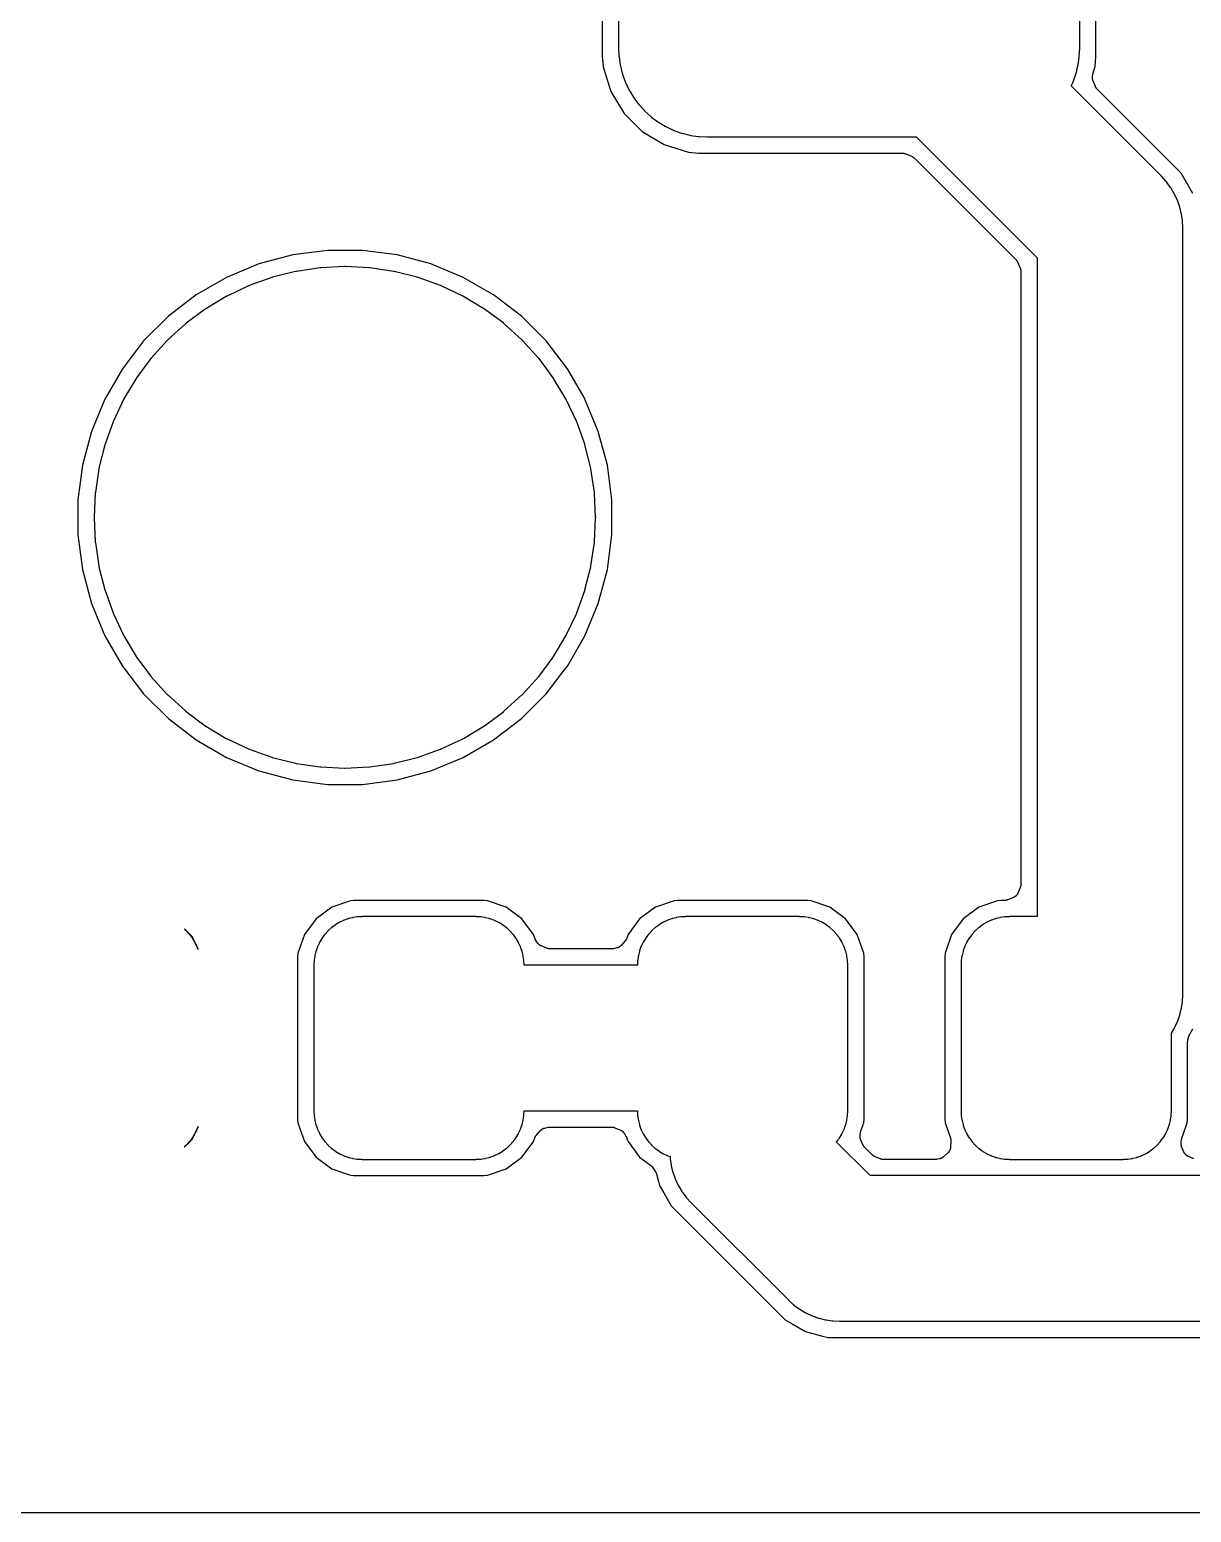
# Model space of a CAD drawing. Header units: metres. Extents: x 95.8 to 136.2, y -96.2 to -61.8.
# Drawn here: x 103.05 to 110.23, y -96.15 to -86.99 of the extents above; entities that cross this region are included whole.
import ezdxf

# ---------------------------------------------------------------- set-up
doc = ezdxf.new("R2010")
doc.units = ezdxf.units.M

msp = doc.modelspace()

# ---------------------------------------------------------------- linework, layer by layer
for points in [[(106.5911, -86.0442), (106.5911, -87.1528), (106.5944, -87.1891), (106.5968, -87.2159), (106.644, -87.3674), (106.7258, -87.5026), (106.8375, -87.6143), (106.9727, -87.696), (107.1242, -87.7433), (107.1873, -87.749), (108.4476, -87.749), (108.4488, -87.749), (108.45, -87.7491), (108.4512, -87.7491), (108.4525, -87.7492), (108.4537, -87.7494), (108.4549, -87.7495), (108.4561, -87.7497), (108.4573, -87.75), (108.4585, -87.7502), (108.4597, -87.7505), (108.4609, -87.7508), (108.4621, -87.7512), (108.4633, -87.7515), (108.4644, -87.7519), (108.4656, -87.7524), (108.4667, -87.7528), (108.5014, -87.7672), (108.5025, -87.7676), (108.5036, -87.7682), (108.5047, -87.7687), (108.5058, -87.7693), (108.5069, -87.7698), (108.5079, -87.7705), (108.509, -87.7711), (108.51, -87.7718), (108.511, -87.7725), (108.512, -87.7732), (108.513, -87.7739), (108.5139, -87.7747), (108.5149, -87.7755), (108.5158, -87.7763), (108.5167, -87.7771), (108.5176, -87.778), (109.1485, -88.4089), (109.1494, -88.4098), (109.1502, -88.4107), (109.151, -88.4116), (109.1518, -88.4126), (109.1526, -88.4135), (109.1533, -88.4145), (109.154, -88.4155), (109.1547, -88.4165), (109.1554, -88.4175), (109.156, -88.4186), (109.1567, -88.4196), (109.1572, -88.4207), (109.1578, -88.4218), (109.1583, -88.4229), (109.1589, -88.424), (109.1593, -88.4251), (109.1737, -88.4598), (109.1741, -88.4609), (109.1746, -88.4621), (109.175, -88.4632), (109.1753, -88.4644), (109.1757, -88.4656), (109.176, -88.4668), (109.1763, -88.468), (109.1765, -88.4692), (109.1768, -88.4704), (109.177, -88.4716), (109.1771, -88.4728), (109.1773, -88.474), (109.1774, -88.4753), (109.1774, -88.4765), (109.1775, -88.4777), (109.1775, -88.4789), (109.1775, -92.2685), (109.1775, -92.2697), (109.1774, -92.271), (109.1774, -92.2722), (109.1773, -92.2734), (109.1771, -92.2746), (109.177, -92.2758), (109.1768, -92.277), (109.1765, -92.2783), (109.1763, -92.2795), (109.176, -92.2806), (109.1757, -92.2818), (109.1753, -92.283), (109.175, -92.2842), (109.1746, -92.2853), (109.1741, -92.2865), (109.1737, -92.2876), (109.1593, -92.3223), (109.1589, -92.3234), (109.1583, -92.3245), (109.1578, -92.3256), (109.1572, -92.3267), (109.1567, -92.3278), (109.156, -92.3289), (109.1554, -92.3299), (109.1547, -92.3309), (109.154, -92.3319), (109.1533, -92.3329), (109.1526, -92.3339), (109.1518, -92.3349), (109.151, -92.3358), (109.1502, -92.3367), (109.1494, -92.3376), (109.1485, -92.3385), (109.1476, -92.3394), (109.1467, -92.3402), (109.1458, -92.341), (109.1449, -92.3418), (109.1439, -92.3426), (109.1429, -92.3433), (109.1419, -92.344), (109.1409, -92.3447), (109.1399, -92.3454), (109.1389, -92.346), (109.1378, -92.3467), (109.1367, -92.3472), (109.1356, -92.3478), (109.1345, -92.3483), (109.1334, -92.3489), (109.1323, -92.3493), (109.0976, -92.3637), (109.0965, -92.3641), (109.0953, -92.3646), (109.0942, -92.365), (109.093, -92.3653), (109.0918, -92.3657), (109.0906, -92.366), (109.0895, -92.3663), (109.0883, -92.3665), (109.087, -92.3668), (109.0858, -92.367), (109.0846, -92.3671), (109.0834, -92.3673), (109.0822, -92.3674), (109.081, -92.3674), (109.0797, -92.3675), (109.0785, -92.3675), (109.0561, -92.3675), (109.0341, -92.3696), (108.9187, -92.4099), (108.8216, -92.4816), (108.7499, -92.5787), (108.7096, -92.694), (108.7075, -92.7161), (108.7075, -93.7199), (108.7096, -93.7419), (108.7428, -93.8368), (108.7431, -93.838), (108.7435, -93.8391), (108.7438, -93.8403), (108.7441, -93.8415), (108.7444, -93.8427), (108.7447, -93.8439), (108.7449, -93.8451), (108.7451, -93.8463), (108.7452, -93.8475), (108.7454, -93.8488), (108.7454, -93.85), (108.7455, -93.8512), (108.7456, -93.8524), (108.7456, -93.8537), (108.7455, -93.8549), (108.7455, -93.8561), (108.7434, -93.8936), (108.7433, -93.8948), (108.7432, -93.896), (108.743, -93.8972), (108.7429, -93.8984), (108.7427, -93.8997), (108.7424, -93.9009), (108.7422, -93.9021), (108.7419, -93.9032), (108.7416, -93.9044), (108.7412, -93.9056), (108.7408, -93.9068), (108.7404, -93.9079), (108.74, -93.9091), (108.7395, -93.9102), (108.739, -93.9113), (108.7385, -93.9125), (108.738, -93.9136), (108.7374, -93.9146), (108.7368, -93.9157), (108.7362, -93.9168), (108.7355, -93.9178), (108.7348, -93.9188), (108.7341, -93.9198), (108.7334, -93.9208), (108.7327, -93.9218), (108.7319, -93.9227), (108.7311, -93.9237), (108.7303, -93.9246), (108.7294, -93.9255), (108.7286, -93.9264), (108.7277, -93.9272), (108.7268, -93.928), (108.6988, -93.953), (108.6979, -93.9538), (108.697, -93.9546), (108.696, -93.9554), (108.695, -93.9561), (108.694, -93.9568), (108.693, -93.9575), (108.692, -93.9582), (108.691, -93.9588), (108.6899, -93.9594), (108.6888, -93.96), (108.6877, -93.9605), (108.6866, -93.9611), (108.6855, -93.9616), (108.6844, -93.962), (108.6833, -93.9625), (108.6821, -93.9629), (108.681, -93.9633), (108.6798, -93.9637), (108.6786, -93.964), (108.6775, -93.9643), (108.6763, -93.9646), (108.6751, -93.9648), (108.6739, -93.965), (108.6577, -93.9678), (108.6565, -93.968), (108.6553, -93.9681), (108.6541, -93.9683), (108.6529, -93.9684), (108.6517, -93.9684), (108.6505, -93.9685), (108.6493, -93.9685), (108.328, -93.9685), (108.3268, -93.9685), (108.3256, -93.9684), (108.3244, -93.9684), (108.3231, -93.9683), (108.3219, -93.9681), (108.3207, -93.968), (108.3195, -93.9678), (108.3183, -93.9675), (108.3171, -93.9673), (108.3159, -93.967), (108.3147, -93.9667), (108.3135, -93.9663), (108.3123, -93.966), (108.3112, -93.9656), (108.31, -93.9651), (108.3089, -93.9647), (108.2742, -93.9503), (108.2731, -93.9499), (108.272, -93.9493), (108.2709, -93.9488), (108.2698, -93.9482), (108.2687, -93.9477), (108.2677, -93.947), (108.2666, -93.9464), (108.2656, -93.9457), (108.2646, -93.945), (108.2636, -93.9443), (108.2626, -93.9436), (108.2617, -93.9428), (108.2607, -93.942), (108.2598, -93.9412), (108.2589, -93.9404), (108.258, -93.9395), (108.2126, -93.8941), (108.2117, -93.8932), (108.2109, -93.8923), (108.2101, -93.8914), (108.2093, -93.8904), (108.2085, -93.8895), (108.2078, -93.8885), (108.2071, -93.8875), (108.2064, -93.8865), (108.2057, -93.8855), (108.2051, -93.8844), (108.2044, -93.8834), (108.2038, -93.8823), (108.2033, -93.8812), (108.2027, -93.8801), (108.2022, -93.879), (108.2017, -93.8778), (108.1874, -93.8432), (108.1869, -93.8421), (108.1865, -93.8409), (108.1861, -93.8398), (108.1858, -93.8386), (108.1854, -93.8374), (108.1851, -93.8363), (108.1848, -93.8351), (108.1846, -93.8339), (108.1843, -93.8327), (108.1841, -93.8315), (108.184, -93.8303), (108.1838, -93.829), (108.1837, -93.8278), (108.1837, -93.8266), (108.1836, -93.8254), (108.1836, -93.8242), (108.1836, -93.823), (108.1836, -93.8217), (108.1837, -93.8205), (108.1838, -93.8193), (108.1839, -93.8181), (108.1841, -93.8169), (108.1843, -93.8157), (108.187, -93.7995), (108.1873, -93.7983), (108.1875, -93.7971), (108.1878, -93.796), (108.1881, -93.7948), (108.1884, -93.7936), (108.1888, -93.7925), (108.1891, -93.7914), (108.2064, -93.742), (108.2085, -93.7199), (108.2085, -92.7161), (108.2064, -92.6941), (108.1661, -92.5787), (108.0944, -92.4816), (107.9973, -92.4099), (107.8819, -92.3696), (107.8599, -92.3675), (107.0561, -92.3675), (107.0341, -92.3696), (106.9187, -92.4099), (106.8216, -92.4816), (106.7499, -92.5787), (106.7421, -92.6012), (106.7416, -92.6024), (106.7412, -92.6035), (106.7407, -92.6046), (106.7402, -92.6057), (106.7397, -92.6068), (106.7391, -92.6079), (106.7385, -92.609), (106.7379, -92.6101), (106.7373, -92.6111), (106.7366, -92.6122), (106.7359, -92.6132), (106.7352, -92.6142), (106.7345, -92.6152), (106.7337, -92.6161), (106.733, -92.6171), (106.7321, -92.618), (106.7072, -92.646), (106.7063, -92.6469), (106.7055, -92.6478), (106.7046, -92.6486), (106.7037, -92.6495), (106.7028, -92.6503), (106.7018, -92.6511), (106.7009, -92.6519), (106.6999, -92.6526), (106.6989, -92.6534), (106.6979, -92.6541), (106.6969, -92.6547), (106.6958, -92.6554), (106.6947, -92.656), (106.6937, -92.6566), (106.6926, -92.6572), (106.6915, -92.6577), (106.6903, -92.6583), (106.6892, -92.6588), (106.6881, -92.6592), (106.6869, -92.6597), (106.6858, -92.6601), (106.6846, -92.6604), (106.6834, -92.6608), (106.6822, -92.6611), (106.681, -92.6614), (106.6597, -92.6662), (106.6585, -92.6665), (106.6573, -92.6667), (106.6561, -92.6669), (106.6548, -92.6671), (106.6536, -92.6673), (106.6523, -92.6674), (106.6511, -92.6674), (106.6499, -92.6675), (106.6486, -92.6675), (106.2674, -92.6675), (106.2662, -92.6675), (106.2649, -92.6674), (106.2637, -92.6674), (106.2625, -92.6673), (106.2613, -92.6671), (106.2601, -92.667), (106.2588, -92.6668), (106.2576, -92.6665), (106.2564, -92.6663), (106.2552, -92.666), (106.2541, -92.6657), (106.2529, -92.6653), (106.2517, -92.665), (106.2505, -92.6646), (106.2494, -92.6641), (106.2483, -92.6637), (106.2136, -92.6493), (106.2125, -92.6489), (106.2113, -92.6483), (106.2102, -92.6478), (106.2091, -92.6472), (106.2081, -92.6466), (106.207, -92.646), (106.2059, -92.6454), (106.2049, -92.6447), (106.2039, -92.644), (106.2029, -92.6433), (106.2019, -92.6425), (106.201, -92.6417), (106.2, -92.6409), (106.1991, -92.6401), (106.1982, -92.6393), (106.1973, -92.6384), (106.1964, -92.6375), (106.1956, -92.6366), (106.1948, -92.6357), (106.194, -92.6348), (106.1932, -92.6338), (106.1925, -92.6328), (106.1918, -92.6318), (106.1911, -92.6308), (106.1904, -92.6298), (106.1788, -92.6113), (106.1782, -92.6102), (106.1775, -92.6091), (106.1769, -92.608), (106.1764, -92.6069), (106.1758, -92.6058), (106.1753, -92.6047), (106.1748, -92.6035), (106.1744, -92.6024), (106.1739, -92.6012), (106.1661, -92.5787), (106.0944, -92.4816), (105.9973, -92.4099), (105.8819, -92.3696), (105.8599, -92.3675), (105.0561, -92.3675), (105.0341, -92.3696), (104.9187, -92.4099), (104.8216, -92.4816), (104.7499, -92.5787), (104.7096, -92.694), (104.7075, -92.7161)], [(110.241, -87.9974), (110.1685, -87.8719), (109.6493, -87.3526), (109.6484, -87.3518), (109.6476, -87.3509), (109.6468, -87.3499), (109.646, -87.349), (109.6452, -87.348), (109.6445, -87.3471), (109.6437, -87.3461), (109.643, -87.3451), (109.6424, -87.344), (109.6417, -87.343), (109.6411, -87.3419), (109.6405, -87.3409), (109.64, -87.3398), (109.6394, -87.3387), (109.6389, -87.3375), (109.6384, -87.3364), (109.6241, -87.3018), (109.6236, -87.3006), (109.6232, -87.2995), (109.6228, -87.2983), (109.6224, -87.2971), (109.6221, -87.2959), (109.6218, -87.2947), (109.6215, -87.2935), (109.6212, -87.2923), (109.621, -87.2911), (109.6208, -87.2899), (109.6206, -87.2887), (109.6205, -87.2874), (109.6204, -87.2862), (109.6203, -87.285), (109.6203, -87.2837), (109.6203, -87.2825), (109.6203, -87.2813), (109.6203, -87.28), (109.6204, -87.2788), (109.6205, -87.2776), (109.6207, -87.2763), (109.6208, -87.2751), (109.6231, -87.2605), (109.6233, -87.2593), (109.6235, -87.2581), (109.6238, -87.2568), (109.6241, -87.2556), (109.6244, -87.2544), (109.6247, -87.2532), (109.6357, -87.2182), (109.6364, -87.2159), (109.6421, -87.1528), (109.6421, -86.0442)], [(106.6916, -86.0985), (106.6916, -87.0985), (106.6916, -87.0997), (106.6917, -87.101), (106.6941, -87.15), (106.6941, -87.1512), (106.6942, -87.1524), (106.6944, -87.1536), (106.6945, -87.1548)], [(106.6945, -87.1548), (106.7017, -87.2034), (106.7019, -87.2046), (106.7022, -87.2058), (106.7024, -87.207), (106.7027, -87.2082), (106.7146, -87.2558), (106.7149, -87.257), (106.7153, -87.2582), (106.7157, -87.2593), (106.7161, -87.2605), (106.7326, -87.3067), (106.733, -87.3078), (106.7335, -87.309), (106.7339, -87.3101), (106.7345, -87.3112), (106.7554, -87.3556), (106.756, -87.3567), (106.7565, -87.3578), (106.7571, -87.3588), (106.7578, -87.3599), (106.783, -87.402), (106.7836, -87.403), (106.7843, -87.4041), (106.785, -87.4051), (106.7857, -87.4061), (106.8149, -87.4455), (106.8157, -87.4465), (106.8164, -87.4474), (106.8172, -87.4484), (106.818, -87.4493), (106.851, -87.4856), (106.8518, -87.4865), (106.8527, -87.4874), (106.8536, -87.4883), (106.8545, -87.4891), (106.8908, -87.5221), (106.8917, -87.5229), (106.8927, -87.5237), (106.8936, -87.5244), (106.8946, -87.5252), (106.934, -87.5544), (106.935, -87.5551), (106.936, -87.5558), (106.9371, -87.5565), (106.9381, -87.5571), (106.9802, -87.5823), (106.9813, -87.583), (106.9823, -87.5836), (106.9834, -87.5841), (106.9845, -87.5847), (107.0289, -87.6056), (107.03, -87.6062), (107.0311, -87.6066), (107.0323, -87.6071), (107.0334, -87.6075), (107.0796, -87.624), (107.0808, -87.6244), (107.0819, -87.6248), (107.0831, -87.6252), (107.0843, -87.6255), (107.1319, -87.6374), (107.1331, -87.6377), (107.1343, -87.6379), (107.1355, -87.6382), (107.1367, -87.6384), (107.1853, -87.6456), (107.1865, -87.6457), (107.1877, -87.6459), (107.1889, -87.646), (107.1901, -87.646), (107.2391, -87.6484), (107.2404, -87.6485), (107.2416, -87.6485), (108.5299, -87.6485), (109.2778, -88.3964), (109.2778, -92.468), (109.108, -92.468), (109.1068, -92.468), (109.1055, -92.4681), (109.081, -92.4693), (109.0798, -92.4693), (109.0786, -92.4694), (109.0774, -92.4696), (109.0762, -92.4697), (109.0519, -92.4733), (109.0507, -92.4735), (109.0495, -92.4738), (109.0483, -92.474), (109.0471, -92.4743), (109.0233, -92.4803), (109.0221, -92.4806), (109.0209, -92.4809), (109.0197, -92.4813), (109.0186, -92.4817), (108.9955, -92.49), (108.9943, -92.4904), (108.9932, -92.4908), (108.9921, -92.4913), (108.991, -92.4918), (108.9688, -92.5023), (108.9677, -92.5029), (108.9666, -92.5034), (108.9655, -92.504), (108.9644, -92.5046), (108.9434, -92.5172), (108.9424, -92.5179), (108.9413, -92.5186), (108.9403, -92.5193), (108.9393, -92.52), (108.9196, -92.5346), (108.9186, -92.5353), (108.9177, -92.5361), (108.9167, -92.5369), (108.9158, -92.5377), (108.8976, -92.5542), (108.8967, -92.555), (108.8959, -92.5559), (108.895, -92.5567), (108.8942, -92.5576), (108.8777, -92.5758), (108.8769, -92.5767), (108.8761, -92.5777), (108.8753, -92.5786), (108.8746, -92.5796), (108.86, -92.5993), (108.8593, -92.6003), (108.8586, -92.6013), (108.8579, -92.6024), (108.8572, -92.6034), (108.8446, -92.6244), (108.844, -92.6255), (108.8434, -92.6266), (108.8429, -92.6277), (108.8423, -92.6288), (108.8318, -92.651), (108.8313, -92.6521), (108.8308, -92.6532), (108.8304, -92.6543), (108.83, -92.6555), (108.8217, -92.6786), (108.8213, -92.6797), (108.8209, -92.6809), (108.8206, -92.6821), (108.8203, -92.6833), (108.8143, -92.7071), (108.814, -92.7083), (108.8138, -92.7095), (108.8135, -92.7107), (108.8133, -92.7119), (108.8097, -92.7362), (108.8096, -92.7374), (108.8094, -92.7386), (108.8093, -92.7398), (108.8093, -92.741), (108.8081, -92.7655), (108.808, -92.7668), (108.808, -92.768), (108.808, -93.668), (108.808, -93.6692), (108.8081, -93.6705), (108.8093, -93.695), (108.8093, -93.6962), (108.8094, -93.6974), (108.8096, -93.6986), (108.8097, -93.6998), (108.8133, -93.7241), (108.8135, -93.7253), (108.8138, -93.7265), (108.814, -93.7277), (108.8143, -93.7289), (108.8203, -93.7527), (108.8206, -93.7539), (108.8209, -93.7551), (108.8213, -93.7563), (108.8217, -93.7574), (108.83, -93.7805), (108.8304, -93.7817), (108.8308, -93.7828), (108.8313, -93.7839), (108.8318, -93.785), (108.8423, -93.8072), (108.8429, -93.8083), (108.8434, -93.8094), (108.844, -93.8105), (108.8446, -93.8116), (108.8572, -93.8326), (108.8579, -93.8336), (108.8586, -93.8347), (108.8593, -93.8357), (108.86, -93.8367), (108.8746, -93.8564), (108.8753, -93.8574), (108.8761, -93.8583), (108.8769, -93.8593), (108.8777, -93.8602), (108.8942, -93.8784), (108.895, -93.8793), (108.8959, -93.8801), (108.8967, -93.881), (108.8976, -93.8818), (108.9158, -93.8983), (108.9167, -93.8991), (108.9177, -93.8999), (108.9186, -93.9007), (108.9196, -93.9014), (108.9393, -93.916), (108.9403, -93.9167), (108.9413, -93.9174), (108.9424, -93.9181), (108.9434, -93.9188), (108.9644, -93.9314), (108.9655, -93.932), (108.9666, -93.9326), (108.9677, -93.9331), (108.9688, -93.9337), (108.991, -93.9442), (108.9921, -93.9447), (108.9932, -93.9452), (108.9943, -93.9456), (108.9955, -93.946), (109.0186, -93.9543), (109.0197, -93.9547), (109.0209, -93.9551), (109.0221, -93.9554), (109.0233, -93.9557), (109.0471, -93.9617), (109.0483, -93.962), (109.0495, -93.9622), (109.0507, -93.9625), (109.0519, -93.9627), (109.0762, -93.9663), (109.0774, -93.9664), (109.0786, -93.9666), (109.0798, -93.9667), (109.081, -93.9667), (109.1055, -93.9679), (109.1068, -93.968), (109.108, -93.968), (109.808, -93.968), (109.8092, -93.968), (109.8105, -93.9679), (109.835, -93.9667), (109.8362, -93.9667), (109.8374, -93.9666), (109.8386, -93.9664), (109.8398, -93.9663), (109.8641, -93.9627), (109.8653, -93.9625), (109.8665, -93.9622), (109.8677, -93.962), (109.8689, -93.9617), (109.8927, -93.9557), (109.8939, -93.9554), (109.8951, -93.9551), (109.8963, -93.9547), (109.8974, -93.9543), (109.9205, -93.946), (109.9217, -93.9456), (109.9228, -93.9452), (109.9239, -93.9447), (109.925, -93.9442), (109.9472, -93.9337), (109.9483, -93.9331), (109.9494, -93.9326), (109.9505, -93.932), (109.9516, -93.9314), (109.9726, -93.9188), (109.9736, -93.9181), (109.9747, -93.9174), (109.9757, -93.9167), (109.9767, -93.916), (109.9964, -93.9014), (109.9974, -93.9007), (109.9983, -93.8999), (109.9993, -93.8991), (110.0002, -93.8983), (110.0184, -93.8818), (110.0193, -93.881), (110.0201, -93.8801), (110.021, -93.8793), (110.0218, -93.8784), (110.0383, -93.8602), (110.0391, -93.8593), (110.0399, -93.8583), (110.0407, -93.8574), (110.0414, -93.8564), (110.056, -93.8367), (110.0567, -93.8357), (110.0574, -93.8347), (110.0581, -93.8336), (110.0588, -93.8326), (110.0714, -93.8116), (110.072, -93.8105), (110.0726, -93.8094), (110.0731, -93.8083), (110.0737, -93.8072), (110.0842, -93.785), (110.0847, -93.7839), (110.0852, -93.7828), (110.0856, -93.7817), (110.086, -93.7805), (110.0943, -93.7574), (110.0947, -93.7563), (110.0951, -93.7551), (110.0954, -93.7539), (110.0957, -93.7527), (110.1017, -93.7289), (110.102, -93.7277), (110.1022, -93.7265), (110.1025, -93.7253), (110.1027, -93.7241), (110.1063, -93.6998), (110.1064, -93.6986), (110.1066, -93.6974), (110.1067, -93.6962), (110.1067, -93.695), (110.1079, -93.6705), (110.108, -93.6692), (110.108, -93.668), (110.108, -93.1888), (110.1238, -93.1624), (110.1244, -93.1613), (110.125, -93.1602), (110.1256, -93.1591), (110.1261, -93.158), (110.1429, -93.1225), (110.1434, -93.1214), (110.1439, -93.1203), (110.1444, -93.1191), (110.1448, -93.118), (110.158, -93.081), (110.1584, -93.0799), (110.1588, -93.0787), (110.1592, -93.0775), (110.1595, -93.0763), (110.169, -93.0382), (110.1693, -93.037), (110.1695, -93.0358), (110.1698, -93.0346), (110.17, -93.0334), (110.1757, -92.9946), (110.1759, -92.9933), (110.176, -92.9921), (110.1761, -92.9909), (110.1762, -92.9897), (110.1781, -92.9505), (110.1782, -92.9492), (110.1782, -92.948), (110.1782, -88.2099), (110.1782, -88.2087), (110.1781, -88.2074), (110.1762, -88.1682), (110.1761, -88.167), (110.176, -88.1658), (110.1759, -88.1646), (110.1757, -88.1633), (110.17, -88.1245), (110.1698, -88.1233), (110.1695, -88.1221), (110.1693, -88.1209), (110.169, -88.1197), (110.1595, -88.0816), (110.1592, -88.0804), (110.1588, -88.0792), (110.1584, -88.078), (110.158, -88.0769), (110.1448, -88.0399), (110.1444, -88.0388), (110.1439, -88.0376), (110.1434, -88.0365), (110.1429, -88.0354), (110.1261, -87.9999), (110.1256, -87.9988), (110.125, -87.9977), (110.1244, -87.9966), (110.1238, -87.9955), (110.1036, -87.9619), (110.103, -87.9608), (110.1023, -87.9598), (110.1016, -87.9588), (110.1009, -87.9578), (110.0775, -87.9262), (110.0768, -87.9253), (110.076, -87.9243), (110.0752, -87.9234), (110.0744, -87.9224), (110.048, -87.8933), (110.0472, -87.8924), (110.0463, -87.8916), (109.4882, -87.3334), (109.4987, -87.3112), (109.4993, -87.3101), (109.4997, -87.309), (109.5002, -87.3078), (109.5006, -87.3067), (109.5171, -87.2605), (109.5175, -87.2593), (109.5179, -87.2582), (109.5183, -87.257), (109.5186, -87.2558), (109.5305, -87.2082), (109.5308, -87.207), (109.531, -87.2058), (109.5313, -87.2046), (109.5315, -87.2034), (109.5387, -87.1548), (109.5388, -87.1536), (109.539, -87.1524), (109.5391, -87.1512), (109.5391, -87.15), (109.5415, -87.101), (109.5416, -87.0997), (109.5416, -87.0985), (109.5416, -86.0985)], [(103.3495, -89.8918), (103.3495, -90.1082), (103.3777, -90.3227), (103.4337, -90.5317), (103.5165, -90.7316), (103.6247, -90.9189), (103.7564, -91.0906), (103.9094, -91.2436), (104.0811, -91.3753), (104.2684, -91.4835), (104.4683, -91.5663), (104.6773, -91.6223), (104.8918, -91.6505), (105.1082, -91.6505), (105.3227, -91.6223), (105.5317, -91.5663), (105.7316, -91.4835), (105.9189, -91.3753), (106.0906, -91.2436), (106.2436, -91.0906), (106.3425, -90.9616), (106.3753, -90.919), (106.4835, -90.7316), (106.5663, -90.5317), (106.6223, -90.3227), (106.6505, -90.1082), (106.6505, -89.8918), (106.6223, -89.6773), (106.5663, -89.4683), (106.4835, -89.2684), (106.4779, -89.2588), (106.3897, -89.1061), (106.3753, -89.0811), (106.2436, -88.9094), (106.0906, -88.7564), (105.9189, -88.6247), (105.7316, -88.5165), (105.5317, -88.4337), (105.3227, -88.3777), (105.1082, -88.3495), (104.8918, -88.3495), (104.6773, -88.3777), (104.4683, -88.4337), (104.2684, -88.5165), (104.0811, -88.6247), (103.9094, -88.7564), (103.7564, -88.9094), (103.6247, -89.0811), (103.5165, -89.2684), (103.4337, -89.4683), (103.3777, -89.6773), (103.3495, -89.8918)], [(103.4578, -90.1544), (103.4794, -90.3), (103.4796, -90.3012), (103.4798, -90.3024), (103.48, -90.3036), (103.4803, -90.3048), (103.5161, -90.4476), (103.5164, -90.4488), (103.5167, -90.4499), (103.5171, -90.4511), (103.5175, -90.4523), (103.5671, -90.5909), (103.5675, -90.592), (103.568, -90.5932), (103.5685, -90.5943), (103.569, -90.5954), (103.6319, -90.7285), (103.6325, -90.7296), (103.633, -90.7307), (103.6336, -90.7317), (103.6342, -90.7328), (103.7099, -90.8591), (103.7106, -90.8601), (103.7112, -90.8611), (103.7119, -90.8621), (103.7126, -90.8631), (103.8003, -90.9814), (103.8011, -90.9824), (103.8018, -90.9833), (103.8026, -90.9842), (103.8034, -90.9852), (103.9023, -91.0942), (103.9031, -91.0951), (103.904, -91.096), (103.9049, -91.0969), (103.9058, -91.0977), (104.0148, -91.1966), (104.0158, -91.1974), (104.0167, -91.1982), (104.0176, -91.1989), (104.0186, -91.1997), (104.1369, -91.2874), (104.1379, -91.2881), (104.1389, -91.2888), (104.1399, -91.2894), (104.1409, -91.2901), (104.2672, -91.3658), (104.2683, -91.3664), (104.2693, -91.367), (104.2704, -91.3675), (104.2715, -91.3681), (104.4046, -91.431), (104.4057, -91.4315), (104.4068, -91.432), (104.408, -91.4325), (104.4091, -91.4329), (104.5477, -91.4825), (104.5489, -91.4829), (104.5501, -91.4833), (104.5512, -91.4836), (104.5524, -91.4839), (104.6952, -91.5197), (104.6964, -91.52), (104.6976, -91.5202), (104.6988, -91.5204), (104.7, -91.5206), (104.8456, -91.5422), (104.8469, -91.5424), (104.8481, -91.5425), (104.8493, -91.5426), (104.8505, -91.5427), (104.9975, -91.5499), (104.9988, -91.55), (105, -91.55), (105.0012, -91.55), (105.0025, -91.5499), (105.1495, -91.5427), (105.1507, -91.5426), (105.1519, -91.5425), (105.1531, -91.5424), (105.1544, -91.5422), (105.3, -91.5206), (105.3012, -91.5204), (105.3024, -91.5202), (105.3036, -91.52), (105.3048, -91.5197), (105.4476, -91.4839), (105.4488, -91.4836), (105.4499, -91.4833), (105.4511, -91.4829), (105.4523, -91.4825), (105.5909, -91.4329), (105.592, -91.4325), (105.5932, -91.432), (105.5943, -91.4315), (105.5954, -91.431), (105.7285, -91.3681), (105.7296, -91.3675), (105.7307, -91.367), (105.7317, -91.3664), (105.7328, -91.3658), (105.8591, -91.2901), (105.8601, -91.2894), (105.8611, -91.2888), (105.8621, -91.2881), (105.8631, -91.2874), (105.9814, -91.1997), (105.9824, -91.1989), (105.9833, -91.1982), (105.9842, -91.1974), (105.9852, -91.1966), (106.0942, -91.0977), (106.0951, -91.0969), (106.096, -91.096), (106.0969, -91.0951), (106.0977, -91.0942), (106.1966, -90.9852), (106.1974, -90.9842), (106.1982, -90.9833), (106.1989, -90.9824), (106.1997, -90.9814), (106.2874, -90.8631), (106.2881, -90.8621), (106.2888, -90.8611), (106.2894, -90.8601), (106.2901, -90.8591), (106.3658, -90.7328), (106.3664, -90.7317), (106.367, -90.7307), (106.3675, -90.7296), (106.3681, -90.7285), (106.431, -90.5954), (106.4315, -90.5943), (106.432, -90.5932), (106.4325, -90.592), (106.4329, -90.5909), (106.4825, -90.4523), (106.4829, -90.4511), (106.4833, -90.4499), (106.4836, -90.4488), (106.4839, -90.4476), (106.5197, -90.3048), (106.52, -90.3036), (106.5202, -90.3024), (106.5204, -90.3012), (106.5206, -90.3), (106.5422, -90.1544), (106.5424, -90.1531), (106.5425, -90.1519), (106.5426, -90.1507), (106.5427, -90.1495), (106.5499, -90.0025), (106.55, -90.0012), (106.55, -90), (106.55, -89.9988), (106.5499, -89.9975), (106.5427, -89.8505), (106.5426, -89.8493), (106.5425, -89.8481), (106.5424, -89.8469), (106.5422, -89.8456), (106.5206, -89.7), (106.5204, -89.6988), (106.5202, -89.6976), (106.52, -89.6964), (106.5197, -89.6952), (106.4839, -89.5524), (106.4836, -89.5512), (106.4833, -89.5501), (106.4829, -89.5489), (106.4825, -89.5477), (106.4329, -89.4091), (106.4325, -89.408), (106.432, -89.4068), (106.4315, -89.4057), (106.431, -89.4046), (106.3681, -89.2715), (106.3675, -89.2704), (106.367, -89.2693), (106.3664, -89.2683), (106.3658, -89.2672), (106.2901, -89.1409), (106.2894, -89.1399), (106.2888, -89.1389), (106.2881, -89.1379), (106.2874, -89.1369), (106.1997, -89.0186), (106.1989, -89.0176), (106.1982, -89.0167), (106.1974, -89.0158), (106.1966, -89.0148), (106.0977, -88.9058), (106.0969, -88.9049), (106.096, -88.904), (106.0951, -88.9031), (106.0942, -88.9023), (105.9852, -88.8034), (105.9842, -88.8026), (105.9833, -88.8018), (105.9824, -88.8011), (105.9814, -88.8003), (105.8631, -88.7126), (105.8621, -88.7119), (105.8611, -88.7112), (105.8601, -88.7106), (105.8591, -88.7099), (105.7328, -88.6342), (105.7317, -88.6336), (105.7307, -88.633), (105.7296, -88.6325), (105.7285, -88.6319), (105.5954, -88.569), (105.5943, -88.5685), (105.5932, -88.568), (105.592, -88.5675), (105.5909, -88.5671), (105.4523, -88.5175), (105.4511, -88.5171), (105.4499, -88.5167), (105.4488, -88.5164), (105.4476, -88.5161), (105.3048, -88.4803), (105.3036, -88.48), (105.3024, -88.4798), (105.3012, -88.4796), (105.3, -88.4794), (105.1544, -88.4578), (105.1531, -88.4576), (105.1519, -88.4575), (105.1507, -88.4574), (105.1495, -88.4573), (105.0025, -88.4501), (105.0012, -88.45), (105, -88.45), (104.9988, -88.45), (104.9975, -88.4501), (104.8505, -88.4573), (104.8493, -88.4574), (104.8481, -88.4575), (104.8469, -88.4576), (104.8456, -88.4578), (104.7, -88.4794), (104.6988, -88.4796), (104.6976, -88.4798), (104.6964, -88.48), (104.6952, -88.4803), (104.5524, -88.5161), (104.5512, -88.5164), (104.5501, -88.5167), (104.5489, -88.5171), (104.5477, -88.5175), (104.4091, -88.5671), (104.408, -88.5675), (104.4068, -88.568), (104.4057, -88.5685), (104.4046, -88.569), (104.2715, -88.6319), (104.2704, -88.6325), (104.2693, -88.633), (104.2683, -88.6336), (104.2672, -88.6342), (104.1409, -88.7099), (104.1399, -88.7106), (104.1389, -88.7112), (104.1379, -88.7119), (104.1369, -88.7126), (104.0186, -88.8003), (104.0176, -88.8011), (104.0167, -88.8018), (104.0158, -88.8026), (104.0148, -88.8034), (103.9058, -88.9023), (103.9049, -88.9031), (103.904, -88.904), (103.9031, -88.9049), (103.9023, -88.9058), (103.8034, -89.0148), (103.8026, -89.0158), (103.8018, -89.0167), (103.8011, -89.0176), (103.8003, -89.0186), (103.7126, -89.1369), (103.7119, -89.1379), (103.7112, -89.1389), (103.7106, -89.1399), (103.7099, -89.1409), (103.6342, -89.2672), (103.6336, -89.2683), (103.633, -89.2693), (103.6325, -89.2704), (103.6319, -89.2715), (103.569, -89.4046), (103.5685, -89.4057), (103.568, -89.4068), (103.5675, -89.408), (103.5671, -89.4091), (103.5175, -89.5477), (103.5171, -89.5489), (103.5167, -89.5501), (103.5164, -89.5512), (103.5161, -89.5524), (103.4803, -89.6952), (103.48, -89.6964), (103.4798, -89.6976), (103.4796, -89.6988), (103.4794, -89.7), (103.4578, -89.8456), (103.4576, -89.8469), (103.4575, -89.8481), (103.4574, -89.8493), (103.4573, -89.8505), (103.4501, -89.9975), (103.45, -89.9988), (103.45, -90), (103.45, -90.0012), (103.4501, -90.0025), (103.4573, -90.1495), (103.4574, -90.1507), (103.4575, -90.1519), (103.4576, -90.1531), (103.4578, -90.1544)], [(111.7965, -94.0688), (108.2455, -94.0688), (108.0376, -93.8609), (108.0383, -93.8602), (108.0391, -93.8593), (108.0399, -93.8583), (108.0407, -93.8574), (108.0414, -93.8564), (108.056, -93.8367), (108.0567, -93.8357), (108.0574, -93.8347), (108.0581, -93.8336), (108.0588, -93.8326), (108.0714, -93.8116), (108.072, -93.8105), (108.0726, -93.8094), (108.0731, -93.8083), (108.0737, -93.8072), (108.0842, -93.785), (108.0847, -93.7839), (108.0852, -93.7828), (108.0856, -93.7817), (108.086, -93.7805), (108.0943, -93.7574), (108.0947, -93.7563), (108.0951, -93.7551), (108.0954, -93.7539), (108.0957, -93.7527), (108.1017, -93.7289), (108.102, -93.7277), (108.1022, -93.7265), (108.1025, -93.7253), (108.1027, -93.7241), (108.1063, -93.6998), (108.1064, -93.6986), (108.1066, -93.6974), (108.1067, -93.6962), (108.1067, -93.695), (108.1079, -93.6705), (108.108, -93.6692), (108.108, -93.668), (108.108, -92.768), (108.108, -92.7668), (108.1079, -92.7655), (108.1067, -92.741), (108.1067, -92.7398), (108.1066, -92.7386), (108.1064, -92.7374), (108.1063, -92.7362), (108.1027, -92.7119), (108.1025, -92.7107), (108.1022, -92.7095), (108.102, -92.7083), (108.1017, -92.7071), (108.0957, -92.6833), (108.0954, -92.6821), (108.0951, -92.6809), (108.0947, -92.6797), (108.0943, -92.6786), (108.086, -92.6555), (108.0856, -92.6543), (108.0852, -92.6532), (108.0847, -92.6521), (108.0842, -92.651), (108.0737, -92.6288), (108.0731, -92.6277), (108.0726, -92.6266), (108.072, -92.6255), (108.0714, -92.6244), (108.0588, -92.6034), (108.0581, -92.6024), (108.0574, -92.6013), (108.0567, -92.6003), (108.056, -92.5993), (108.0414, -92.5796), (108.0407, -92.5786), (108.0399, -92.5777), (108.0391, -92.5767), (108.0383, -92.5758), (108.0218, -92.5576), (108.021, -92.5567), (108.0201, -92.5559), (108.0193, -92.555), (108.0184, -92.5542), (108.0002, -92.5377), (107.9993, -92.5369), (107.9983, -92.5361), (107.9974, -92.5353), (107.9964, -92.5346), (107.9767, -92.52), (107.9757, -92.5193), (107.9747, -92.5186), (107.9736, -92.5179), (107.9726, -92.5172), (107.9516, -92.5046), (107.9505, -92.504), (107.9494, -92.5034), (107.9483, -92.5029), (107.9472, -92.5023), (107.925, -92.4918), (107.9239, -92.4913), (107.9228, -92.4908), (107.9217, -92.4904), (107.9205, -92.49), (107.8974, -92.4817), (107.8963, -92.4813), (107.8951, -92.4809), (107.8939, -92.4806), (107.8927, -92.4803), (107.8689, -92.4743), (107.8677, -92.474), (107.8665, -92.4738), (107.8653, -92.4735), (107.8641, -92.4733), (107.8398, -92.4697), (107.8386, -92.4696), (107.8374, -92.4694), (107.8362, -92.4693), (107.835, -92.4693), (107.8105, -92.4681), (107.8092, -92.468), (107.808, -92.468), (107.108, -92.468), (107.1068, -92.468), (107.1055, -92.4681), (107.081, -92.4693), (107.0798, -92.4693), (107.0786, -92.4694), (107.0774, -92.4696), (107.0762, -92.4697), (107.0519, -92.4733), (107.0507, -92.4735), (107.0495, -92.4738), (107.0483, -92.474), (107.0471, -92.4743), (107.0233, -92.4803), (107.0221, -92.4806), (107.0209, -92.4809), (107.0197, -92.4813), (107.0186, -92.4817), (106.9955, -92.49), (106.9943, -92.4904), (106.9932, -92.4908), (106.9921, -92.4913), (106.991, -92.4918), (106.9688, -92.5023), (106.9677, -92.5029), (106.9666, -92.5034), (106.9655, -92.504), (106.9644, -92.5046), (106.9434, -92.5172), (106.9424, -92.5179), (106.9413, -92.5186), (106.9403, -92.5193), (106.9393, -92.52), (106.9196, -92.5346), (106.9186, -92.5353), (106.9177, -92.5361), (106.9167, -92.5369), (106.9158, -92.5377), (106.8976, -92.5542), (106.8967, -92.555), (106.8959, -92.5559), (106.895, -92.5567), (106.8942, -92.5576), (106.8777, -92.5758), (106.8769, -92.5767), (106.8761, -92.5777), (106.8753, -92.5786), (106.8746, -92.5796), (106.86, -92.5993), (106.8593, -92.6003), (106.8586, -92.6013), (106.8579, -92.6024), (106.8572, -92.6034), (106.8446, -92.6244), (106.844, -92.6255), (106.8434, -92.6266), (106.8429, -92.6277), (106.8423, -92.6288), (106.8318, -92.651), (106.8313, -92.6521), (106.8308, -92.6532), (106.8304, -92.6543), (106.83, -92.6555), (106.8217, -92.6786), (106.8213, -92.6797), (106.8209, -92.6809), (106.8206, -92.6821), (106.8203, -92.6833), (106.8143, -92.7071), (106.814, -92.7083), (106.8138, -92.7095), (106.8135, -92.7107), (106.8133, -92.7119), (106.8097, -92.7362), (106.8096, -92.7374), (106.8094, -92.7386), (106.8093, -92.7398), (106.8093, -92.741), (106.8081, -92.7655), (106.808, -92.7668), (106.808, -92.7678), (106.108, -92.7678), (106.108, -92.7668), (106.1079, -92.7655), (106.1067, -92.741), (106.1067, -92.7398), (106.1066, -92.7386), (106.1064, -92.7374), (106.1063, -92.7362), (106.1027, -92.7119), (106.1025, -92.7107), (106.1022, -92.7095), (106.102, -92.7083), (106.1017, -92.7071), (106.0957, -92.6833), (106.0954, -92.6821), (106.0951, -92.6809), (106.0947, -92.6797), (106.0943, -92.6786), (106.086, -92.6555), (106.0856, -92.6543), (106.0852, -92.6532), (106.0847, -92.6521), (106.0842, -92.651), (106.0737, -92.6288), (106.0731, -92.6277), (106.0726, -92.6266), (106.072, -92.6255), (106.0714, -92.6244), (106.0588, -92.6034), (106.0581, -92.6024), (106.0574, -92.6013), (106.0567, -92.6003), (106.056, -92.5993), (106.0414, -92.5796), (106.0407, -92.5786), (106.0399, -92.5777), (106.0391, -92.5767), (106.0383, -92.5758), (106.0218, -92.5576), (106.021, -92.5567), (106.0201, -92.5559), (106.0193, -92.555), (106.0184, -92.5542), (106.0002, -92.5377), (105.9993, -92.5369), (105.9983, -92.5361), (105.9974, -92.5353), (105.9964, -92.5346), (105.9767, -92.52), (105.9757, -92.5193), (105.9747, -92.5186), (105.9736, -92.5179), (105.9726, -92.5172), (105.9516, -92.5046), (105.9505, -92.504), (105.9494, -92.5034), (105.9483, -92.5029), (105.9472, -92.5023), (105.925, -92.4918), (105.9239, -92.4913), (105.9228, -92.4908), (105.9217, -92.4904), (105.9205, -92.49), (105.8974, -92.4817), (105.8963, -92.4813), (105.8951, -92.4809), (105.8939, -92.4806), (105.8927, -92.4803), (105.8689, -92.4743), (105.8677, -92.474), (105.8665, -92.4738), (105.8653, -92.4735), (105.8641, -92.4733), (105.8398, -92.4697), (105.8386, -92.4696), (105.8374, -92.4694), (105.8362, -92.4693), (105.835, -92.4693), (105.8105, -92.4681), (105.8092, -92.468), (105.808, -92.468), (105.108, -92.468), (105.1068, -92.468), (105.1055, -92.4681), (105.081, -92.4693), (105.0798, -92.4693), (105.0786, -92.4694), (105.0774, -92.4696), (105.0762, -92.4697), (105.0519, -92.4733), (105.0507, -92.4735), (105.0495, -92.4738), (105.0483, -92.474), (105.0471, -92.4743), (105.0233, -92.4803), (105.0221, -92.4806), (105.0209, -92.4809), (105.0197, -92.4813), (105.0186, -92.4817), (104.9955, -92.49), (104.9943, -92.4904), (104.9932, -92.4908), (104.9921, -92.4913), (104.991, -92.4918), (104.9688, -92.5023), (104.9677, -92.5029), (104.9666, -92.5034), (104.9655, -92.504), (104.9644, -92.5046), (104.9434, -92.5172), (104.9424, -92.5179), (104.9413, -92.5186), (104.9403, -92.5193), (104.9393, -92.52), (104.9196, -92.5346), (104.9186, -92.5353), (104.9177, -92.5361), (104.9167, -92.5369), (104.9158, -92.5377), (104.8976, -92.5542), (104.8967, -92.555), (104.8959, -92.5559), (104.895, -92.5567), (104.8942, -92.5576), (104.8777, -92.5758), (104.8769, -92.5767), (104.8761, -92.5777), (104.8753, -92.5786), (104.8746, -92.5796), (104.86, -92.5993), (104.8593, -92.6003), (104.8586, -92.6013), (104.8579, -92.6024), (104.8572, -92.6034), (104.8446, -92.6244), (104.844, -92.6255), (104.8434, -92.6266), (104.8429, -92.6277), (104.8423, -92.6288), (104.8318, -92.651), (104.8313, -92.6521), (104.8308, -92.6532), (104.8304, -92.6543), (104.83, -92.6555), (104.8217, -92.6786), (104.8213, -92.6797), (104.8209, -92.6809), (104.8206, -92.6821), (104.8203, -92.6833), (104.8143, -92.7071), (104.814, -92.7083), (104.8138, -92.7095), (104.8135, -92.7107), (104.8133, -92.7119), (104.8097, -92.7362), (104.8096, -92.7374), (104.8094, -92.7386), (104.8093, -92.7398), (104.8093, -92.741), (104.8081, -92.7655), (104.808, -92.7668), (104.808, -92.768), (104.808, -93.668), (104.808, -93.6692), (104.8081, -93.6705), (104.8093, -93.695), (104.8093, -93.6962), (104.8094, -93.6974), (104.8096, -93.6986), (104.8097, -93.6998)], [(104.008, -92.5448), (104.0184, -92.5542), (104.0193, -92.555), (104.0201, -92.5559), (104.021, -92.5567), (104.0218, -92.5576), (104.0383, -92.5758), (104.0391, -92.5767), (104.0399, -92.5777), (104.0407, -92.5786), (104.0414, -92.5796), (104.056, -92.5993), (104.0567, -92.6003), (104.0574, -92.6013), (104.0581, -92.6024), (104.0588, -92.6034), (104.0714, -92.6244), (104.072, -92.6255), (104.0726, -92.6266), (104.0731, -92.6277), (104.0737, -92.6288), (104.0842, -92.651), (104.0847, -92.6521), (104.0852, -92.6532), (104.0856, -92.6543), (104.086, -92.6555), (104.0905, -92.668), (104.093, -92.668), (104.0555, -92.5913), (104.008, -92.5437), (104.008, -92.5448)], [(104.7075, -92.7161), (104.7075, -93.7199), (104.7096, -93.7419), (104.7499, -93.8572), (104.8216, -93.9544), (104.9187, -94.0261), (105.0341, -94.0664), (105.0561, -94.0685), (105.8599, -94.0685), (105.8819, -94.0664), (105.9973, -94.0261), (106.0944, -93.9544), (106.1448, -93.8861), (106.1661, -93.8573), (106.1739, -93.8348), (106.1744, -93.8336), (106.1748, -93.8325), (106.1753, -93.8314), (106.1758, -93.8303), (106.1763, -93.8291), (106.1769, -93.8281), (106.1775, -93.827), (106.1781, -93.8259), (106.1787, -93.8249), (106.1794, -93.8238), (106.1801, -93.8228), (106.1808, -93.8218), (106.1815, -93.8208), (106.1823, -93.8199), (106.183, -93.8189), (106.1839, -93.818), (106.2088, -93.79), (106.2097, -93.7891), (106.2105, -93.7882), (106.2114, -93.7874), (106.2123, -93.7865), (106.2132, -93.7857), (106.2142, -93.7849), (106.2151, -93.7841), (106.2161, -93.7834), (106.2171, -93.7826), (106.2181, -93.7819), (106.2191, -93.7813), (106.2202, -93.7806), (106.2213, -93.78), (106.2223, -93.7794), (106.2234, -93.7788), (106.2245, -93.7783), (106.2257, -93.7777), (106.2268, -93.7772), (106.2279, -93.7768), (106.2291, -93.7763), (106.2302, -93.7759), (106.2314, -93.7756), (106.2326, -93.7752), (106.2338, -93.7749), (106.235, -93.7746), (106.2563, -93.7698), (106.2575, -93.7695), (106.2587, -93.7693), (106.2599, -93.7691), (106.2612, -93.7689), (106.2624, -93.7687), (106.2637, -93.7686), (106.2649, -93.7686), (106.2661, -93.7685), (106.2674, -93.7685), (106.6486, -93.7685), (106.6498, -93.7685), (106.6511, -93.7686), (106.6523, -93.7686), (106.6535, -93.7687), (106.6547, -93.7689), (106.6559, -93.769), (106.6572, -93.7692), (106.6584, -93.7695), (106.6596, -93.7697), (106.6608, -93.77), (106.6619, -93.7703), (106.6631, -93.7707), (106.6643, -93.771), (106.6655, -93.7714), (106.6666, -93.7719), (106.6677, -93.7723), (106.7024, -93.7867), (106.7035, -93.7871), (106.7047, -93.7877), (106.7058, -93.7882), (106.7069, -93.7888), (106.7079, -93.7894), (106.709, -93.79), (106.7101, -93.7906), (106.7111, -93.7913), (106.7121, -93.792), (106.7131, -93.7927), (106.7141, -93.7935), (106.715, -93.7943), (106.716, -93.7951), (106.7169, -93.7959), (106.7178, -93.7967), (106.7187, -93.7976), (106.7196, -93.7985), (106.7204, -93.7994), (106.7212, -93.8003), (106.722, -93.8012), (106.7228, -93.8022), (106.7235, -93.8032), (106.7242, -93.8042), (106.7249, -93.8052), (106.7256, -93.8063), (106.7372, -93.8247), (106.7378, -93.8258), (106.7385, -93.8269), (106.7391, -93.828), (106.7396, -93.8291), (106.7402, -93.8302), (106.7407, -93.8313), (106.7412, -93.8325), (106.7416, -93.8336), (106.7421, -93.8348), (106.7472, -93.8496), (106.7499, -93.8573), (106.8216, -93.9544), (106.8887, -94.004), (106.8897, -94.0047), (106.8906, -94.0054), (106.8916, -94.0062), (106.8925, -94.007), (106.8934, -94.0078), (106.8942, -94.0086), (106.8951, -94.0095), (106.8959, -94.0104), (106.8967, -94.0113), (106.8975, -94.0122), (106.8982, -94.0131), (106.899, -94.0141), (106.8997, -94.015), (106.9004, -94.016), (106.9186, -94.0428), (106.9193, -94.0438), (106.9199, -94.0448), (106.9205, -94.0458), (106.9211, -94.0469), (106.9217, -94.0479), (106.9222, -94.049), (106.9227, -94.0501), (106.9232, -94.0512), (106.9237, -94.0523), (106.9241, -94.0534), (106.9245, -94.0545), (106.9249, -94.0557), (106.9253, -94.0568), (106.9256, -94.058), (106.9383, -94.1056), (106.945, -94.1305), (106.9706, -94.1749), (106.9707, -94.1749), (107.0175, -94.256), (107.1274, -94.3659), (107.1274, -94.366), (107.6121, -94.8506), (107.721, -94.9595), (107.7683, -94.9868), (107.8465, -95.032), (107.952, -95.0602), (107.9865, -95.0695), (111.9009, -95.0695)], [(110.2476, -93.9647), (110.2129, -93.9503), (110.2118, -93.9499), (110.2107, -93.9493), (110.2096, -93.9488), (110.2085, -93.9482), (110.2074, -93.9477), (110.2063, -93.947), (110.2053, -93.9464), (110.2043, -93.9457), (110.2033, -93.945), (110.2023, -93.9443), (110.2013, -93.9436), (110.2003, -93.9428), (110.1994, -93.942), (110.1985, -93.9412), (110.1976, -93.9404), (110.1967, -93.9395), (110.1958, -93.9386), (110.195, -93.9377), (110.1942, -93.9368), (110.1934, -93.9359), (110.1926, -93.9349), (110.1919, -93.9339), (110.1912, -93.9329), (110.1905, -93.9319), (110.1898, -93.9309), (110.1892, -93.9299), (110.1885, -93.9288), (110.1879, -93.9277), (110.1874, -93.9266), (110.1868, -93.9255), (110.1863, -93.9244), (110.1858, -93.9233), (110.1715, -93.8886), (110.171, -93.8875), (110.1706, -93.8864), (110.1702, -93.8852), (110.1699, -93.884), (110.1695, -93.8829), (110.1692, -93.8817), (110.1689, -93.8805), (110.1687, -93.8793), (110.1684, -93.8781), (110.1682, -93.8769), (110.1681, -93.8757), (110.1679, -93.8745), (110.1678, -93.8733), (110.1678, -93.8721), (110.1677, -93.8708), (110.1677, -93.8696), (110.1677, -93.8684), (110.1677, -93.8672), (110.1678, -93.866), (110.1679, -93.8648), (110.168, -93.8635), (110.1682, -93.8623), (110.1684, -93.8611), (110.1711, -93.8449), (110.1714, -93.8438), (110.1716, -93.8426), (110.1719, -93.8414), (110.1722, -93.8402), (110.1725, -93.8391), (110.1729, -93.8379), (110.1732, -93.8368), (110.1832, -93.8083), (110.2064, -93.7419), (110.2085, -93.7199), (110.2085, -93.2433), (110.2085, -93.2421), (110.2086, -93.2409), (110.2086, -93.2397), (110.2087, -93.2385), (110.2089, -93.2373), (110.209, -93.2362), (110.2092, -93.235), (110.2094, -93.2338), (110.2096, -93.2326), (110.2099, -93.2315), (110.2102, -93.2303), (110.2168, -93.2058), (110.2171, -93.2047), (110.2174, -93.2036), (110.2178, -93.2024), (110.2182, -93.2013), (110.2186, -93.2002), (110.2191, -93.1991), (110.2196, -93.198), (110.2201, -93.1969), (110.2206, -93.1959), (110.2212, -93.1948), (110.2218, -93.1938), (110.241, -93.1605)], [(104.8097, -93.6998), (104.8133, -93.7241), (104.8135, -93.7253), (104.8138, -93.7265), (104.814, -93.7277), (104.8143, -93.7289), (104.8203, -93.7527), (104.8206, -93.7539), (104.8209, -93.7551), (104.8213, -93.7563), (104.8217, -93.7574), (104.83, -93.7805), (104.8304, -93.7817), (104.8308, -93.7828), (104.8313, -93.7839), (104.8318, -93.785), (104.8423, -93.8072), (104.8429, -93.8083), (104.8434, -93.8094), (104.844, -93.8105), (104.8446, -93.8116), (104.8572, -93.8326), (104.8579, -93.8336), (104.8586, -93.8347), (104.8593, -93.8357), (104.86, -93.8367), (104.8746, -93.8564), (104.8753, -93.8574), (104.8761, -93.8583), (104.8769, -93.8593), (104.8777, -93.8602), (104.8942, -93.8784), (104.895, -93.8793), (104.8959, -93.8801), (104.8967, -93.881), (104.8976, -93.8818), (104.9158, -93.8983), (104.9167, -93.8991), (104.9177, -93.8999), (104.9186, -93.9007), (104.9196, -93.9014), (104.9393, -93.916), (104.9403, -93.9167), (104.9413, -93.9174), (104.9424, -93.9181), (104.9434, -93.9188), (104.9644, -93.9314), (104.9655, -93.932), (104.9666, -93.9326), (104.9677, -93.9331), (104.9688, -93.9337), (104.991, -93.9442), (104.9921, -93.9447), (104.9932, -93.9452), (104.9943, -93.9456), (104.9955, -93.946), (105.0186, -93.9543), (105.0197, -93.9547), (105.0209, -93.9551), (105.0221, -93.9554), (105.0233, -93.9557), (105.0471, -93.9617), (105.0483, -93.962), (105.0495, -93.9622), (105.0507, -93.9625), (105.0519, -93.9627), (105.0762, -93.9663), (105.0774, -93.9664), (105.0786, -93.9666), (105.0798, -93.9667), (105.081, -93.9667), (105.1055, -93.9679), (105.1068, -93.968), (105.108, -93.968), (105.808, -93.968), (105.8092, -93.968), (105.8105, -93.9679), (105.835, -93.9667), (105.8362, -93.9667), (105.8374, -93.9666), (105.8386, -93.9664), (105.8398, -93.9663), (105.8641, -93.9627), (105.8653, -93.9625), (105.8665, -93.9622), (105.8677, -93.962), (105.8689, -93.9617), (105.8927, -93.9557), (105.8939, -93.9554), (105.8951, -93.9551), (105.8963, -93.9547), (105.8974, -93.9543), (105.9205, -93.946), (105.9217, -93.9456), (105.9228, -93.9452), (105.9239, -93.9447), (105.925, -93.9442), (105.9472, -93.9337), (105.9483, -93.9331), (105.9494, -93.9326), (105.9505, -93.932), (105.9516, -93.9314), (105.9726, -93.9188), (105.9736, -93.9181), (105.9747, -93.9174), (105.9757, -93.9167), (105.9767, -93.916), (105.9964, -93.9014), (105.9974, -93.9007), (105.9983, -93.8999), (105.9993, -93.8991), (106.0002, -93.8983), (106.0184, -93.8818), (106.0193, -93.881), (106.0201, -93.8801), (106.021, -93.8793), (106.0218, -93.8784), (106.0383, -93.8602), (106.0391, -93.8593), (106.0399, -93.8583), (106.0407, -93.8574), (106.0414, -93.8564), (106.056, -93.8367), (106.0567, -93.8357), (106.0574, -93.8347), (106.0581, -93.8336), (106.0588, -93.8326), (106.0714, -93.8116), (106.072, -93.8105), (106.0726, -93.8094), (106.0731, -93.8083), (106.0737, -93.8072), (106.0842, -93.785), (106.0847, -93.7839), (106.0852, -93.7828), (106.0856, -93.7817), (106.086, -93.7805), (106.0943, -93.7574), (106.0947, -93.7563), (106.0951, -93.7551), (106.0954, -93.7539), (106.0957, -93.7527), (106.1017, -93.7289), (106.102, -93.7277), (106.1022, -93.7265), (106.1025, -93.7253), (106.1027, -93.7241), (106.1063, -93.6998), (106.1064, -93.6986), (106.1066, -93.6974), (106.1067, -93.6962), (106.1067, -93.695), (106.1079, -93.6705), (106.108, -93.6692), (106.108, -93.6682), (106.808, -93.6682), (106.808, -93.6692), (106.8081, -93.6705), (106.8093, -93.695), (106.8093, -93.6962), (106.8094, -93.6974), (106.8096, -93.6986), (106.8097, -93.6998), (106.8133, -93.7241), (106.8135, -93.7253), (106.8138, -93.7265), (106.814, -93.7277), (106.8143, -93.7289), (106.8203, -93.7527), (106.8206, -93.7539), (106.8209, -93.7551), (106.8213, -93.7563), (106.8217, -93.7574), (106.83, -93.7805), (106.8304, -93.7817), (106.8308, -93.7828), (106.8313, -93.7839), (106.8318, -93.785), (106.8423, -93.8072), (106.8429, -93.8083), (106.8434, -93.8094), (106.844, -93.8105), (106.8446, -93.8116), (106.8572, -93.8326), (106.8579, -93.8336), (106.8586, -93.8347), (106.8593, -93.8357), (106.86, -93.8367), (106.8746, -93.8564), (106.8753, -93.8574), (106.8761, -93.8583), (106.8769, -93.8593), (106.8777, -93.8602), (106.8942, -93.8784), (106.895, -93.8793), (106.8959, -93.8801), (106.8967, -93.881), (106.8976, -93.8818), (106.9158, -93.8983), (106.9167, -93.8991), (106.9177, -93.8999), (106.9186, -93.9007), (106.9196, -93.9014), (106.9393, -93.916), (106.9403, -93.9167), (106.9413, -93.9174), (106.9424, -93.9181), (106.9434, -93.9188), (106.9644, -93.9314), (106.9655, -93.932), (106.9666, -93.9326), (106.9677, -93.9331), (106.9688, -93.9337), (106.991, -93.9442), (106.9921, -93.9447), (106.9932, -93.9452), (106.9943, -93.9456), (106.9955, -93.946), (107.0094, -93.951), (107.0098, -93.9597), (107.0099, -93.9609), (107.01, -93.9621), (107.0101, -93.9633), (107.0103, -93.9646), (107.016, -94.0034), (107.0162, -94.0046), (107.0165, -94.0058), (107.0167, -94.007), (107.017, -94.0082), (107.0265, -94.0463), (107.0268, -94.0475), (107.0272, -94.0487), (107.0276, -94.0499), (107.028, -94.051), (107.0412, -94.088), (107.0416, -94.0891), (107.0421, -94.0903), (107.0426, -94.0914), (107.0431, -94.0925), (107.0599, -94.128), (107.0604, -94.1291), (107.061, -94.1302), (107.0616, -94.1313), (107.0622, -94.1324), (107.0824, -94.166), (107.083, -94.1671), (107.0837, -94.1681), (107.0844, -94.1691), (107.0851, -94.1701), (107.1085, -94.2017), (107.1092, -94.2026), (107.11, -94.2036), (107.1108, -94.2045), (107.1116, -94.2055), (107.138, -94.2346), (107.1388, -94.2355), (107.1397, -94.2363), (107.7407, -94.8373), (107.7415, -94.8382), (107.7424, -94.839), (107.7715, -94.8654), (107.7725, -94.8662), (107.7734, -94.867), (107.7744, -94.8678), (107.7753, -94.8685), (107.8069, -94.8919), (107.8079, -94.8926), (107.8089, -94.8933), (107.8099, -94.894), (107.811, -94.8946), (107.8446, -94.9148), (107.8457, -94.9154), (107.8468, -94.916), (107.8479, -94.9166), (107.849, -94.9171), (107.8845, -94.9339), (107.8856, -94.9344), (107.8867, -94.9349), (107.8879, -94.9354), (107.889, -94.9358), (107.926, -94.949), (107.9271, -94.9494), (107.9283, -94.9498), (107.9295, -94.9502), (107.9307, -94.9505), (107.9688, -94.96), (107.97, -94.9603), (107.9712, -94.9605), (107.9724, -94.9608), (107.9736, -94.961), (108.0124, -94.9667), (108.0137, -94.9669), (108.0149, -94.967), (108.0161, -94.9671), (108.0173, -94.9672), (108.0565, -94.9691), (108.0578, -94.9692), (108.059, -94.9692), (111.983, -94.9692)], [(104.0202, -93.8801), (104.0555, -93.8447), (104.093, -93.768), (104.0905, -93.768), (104.086, -93.7805), (104.0856, -93.7817), (104.0852, -93.7828), (104.0847, -93.7839), (104.0842, -93.785), (104.0737, -93.8072), (104.0731, -93.8083), (104.0726, -93.8094), (104.072, -93.8105), (104.0714, -93.8116), (104.0588, -93.8326), (104.0581, -93.8336), (104.0574, -93.8347), (104.0567, -93.8357), (104.056, -93.8367), (104.0414, -93.8564), (104.0407, -93.8574), (104.0399, -93.8583), (104.0391, -93.8593), (104.0383, -93.8602), (104.0218, -93.8784), (104.021, -93.8793), (104.0202, -93.8801)], [(104.008, -93.8912), (104.008, -93.8923), (104.0201, -93.8802), (104.0193, -93.881), (104.0184, -93.8818), (104.008, -93.8912)], [(98, -96.15), (134, -96.15)]]:
    msp.add_lwpolyline(points)

doc.saveas('drawing.dxf')
